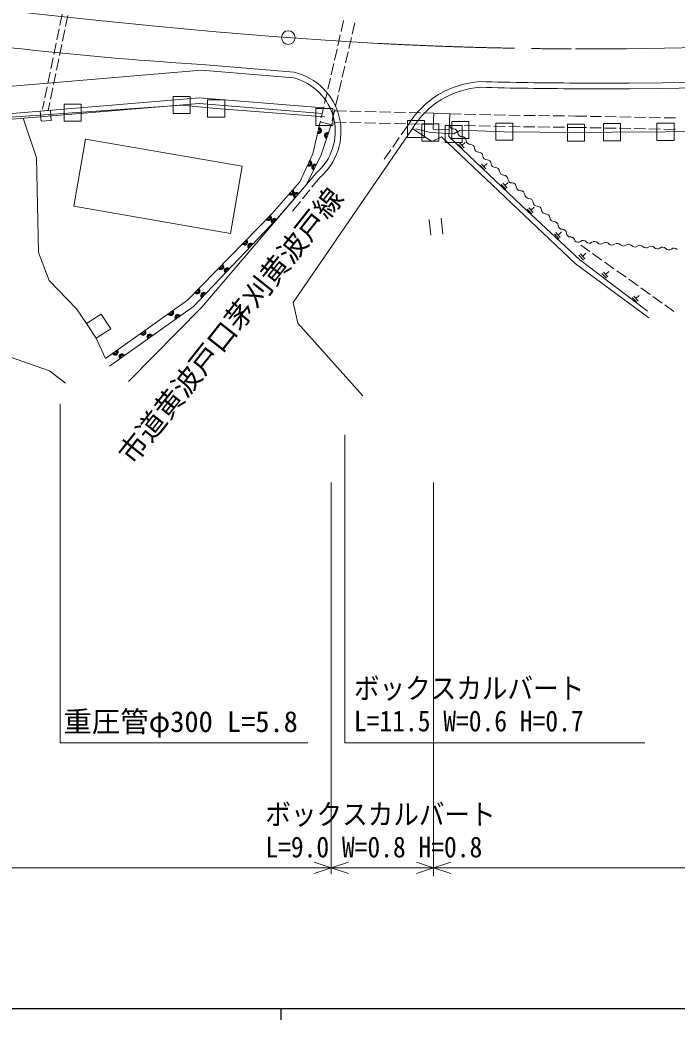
# Model space of a CAD drawing. Units: millimetres, scale not verified. Extents: x 40000 to 680000, y 20000 to 380000.
# Drawn here: x 145064 to 202842, y 204000 to 291898 of the extents above; entities that cross this region are included whole.
import ezdxf
from ezdxf.enums import TextEntityAlignment as Align

# ---------------------------------------------------------------- set-up
doc = ezdxf.new("R2010")
doc.units = ezdxf.units.MM
doc.header["$LTSCALE"] = 1000
doc.linetypes.add('CHAIN', pattern=[18.5, 12, -1.5, 3.5, -1.5])
for name, color, linetype, lineweight in [('M-BGD', 7, 'Continuous', 13), ('M-BMK', 2, 'CHAIN', 13), ('M-BMK-ROW', 30, 'Continuous', 13), ('M-STR-HTXT', 7, 'Continuous', 13), ('M-STR-STRC', 7, 'Continuous', 13), ('M-TTL-BAND', 7, 'Continuous', 25)]:
    doc.layers.add(name, color=color, linetype=linetype, lineweight=lineweight)
doc.styles.add('ＭＳ ゴシック', font='')
doc.styles.get('ＭＳ ゴシック').set_extended_font_data('MS Gothic')

msp = doc.modelspace()

# ---------------------------------------------------------------- linework, layer by layer
at = {"layer": 'M-BGD'}
for p, q in [((148776, 292396), (148574, 291416)), ((149266, 292295), (149064, 291315)), ((173524, 291863), (173301, 290889)), ((148514, 291123), (148312, 290143)), ((149003, 291022), (148801, 290042)), ((174499, 291639), (174275, 290665)), ((173233, 290596), (173009, 289622)), ((174208, 290373), (173984, 289398)), ((148251, 289849), (148049, 288870)), ((148741, 289748), (148538, 288769)), ((172942, 289329), (172718, 288355)), ((147988, 288576), (147786, 287597)), ((148478, 288475), (148276, 287496)), ((173917, 289106), (173693, 288131)), ((172651, 288062), (172427, 287088)), ((173626, 287839), (173402, 286864)), ((147725, 287303), (147523, 286324)), ((148215, 287202), (148013, 286223)), ((172360, 286796), (172136, 285821)), ((173335, 286572), (173111, 285597)), ((147463, 286030), (147261, 285051)), ((147952, 285929), (147750, 284949)), ((172069, 285529), (171845, 284554)), ((173043, 285305), (172820, 284330)), ((147200, 284757), (147054, 284051)), ((147690, 284656), (147544, 283950)), ((171778, 284262), (171554, 283287)), ((172752, 284038), (172528, 283063)), ((172780, 283914), (173780, 283891)), ((174080, 283884), (175080, 283861)), ((175380, 283854), (176379, 283830)), ((176679, 283823), (177679, 283800)), ((177979, 283793), (178979, 283770)), ((179279, 283763), (180278, 283740)), ((180578, 283733), (181461, 283712)), ((182861, 283662), (183860, 283635)), ((184160, 283626), (185160, 283600)), ((185460, 283591), (186459, 283564)), ((186759, 283556), (187759, 283529)), ((188059, 283523), (189059, 283511)), ((189359, 283508), (190359, 283496)), ((190659, 283493), (191658, 283481)), ((191958, 283478), (192958, 283467)), ((193258, 283463), (193901, 283456)), ((193901, 283456), (194901, 283435)), ((195201, 283429), (196201, 283409)), ((196501, 283403), (197501, 283382)), ((197800, 283376), (198800, 283356)), ((199100, 283349), (200100, 283329)), ((200400, 283323), (201400, 283302)), ((201700, 283296), (202178, 283286)), ((202178, 283286), (202699, 283298)), ((171487, 282995), (171468, 282913)), ((171475, 282940), (172442, 282689)), ((172461, 282771), (172442, 282689)), ((172757, 282915), (173757, 282891)), ((174057, 282884), (175056, 282861)), ((175356, 282854), (176356, 282831)), ((176656, 282824), (177656, 282800)), ((177956, 282793), (178955, 282770)), ((178584, 281802), (179159, 282635)), ((179255, 282763), (180255, 282740)), ((180555, 282733), (181438, 282712)), ((182834, 282662), (183833, 282635)), ((184133, 282627), (185133, 282600)), ((185433, 282592), (186432, 282565)), ((186732, 282557), (187732, 282530)), ((188047, 282523), (189047, 282511)), ((189347, 282508), (190347, 282496)), ((190647, 282493), (191647, 282482)), ((191947, 282478), (192947, 282467)), ((193247, 282463), (193890, 282456)), ((193881, 282456), (194881, 282436)), ((195181, 282429), (196180, 282409)), ((196480, 282403), (197480, 282382)), ((197780, 282376), (198780, 282356)), ((199080, 282350), (200080, 282329)), ((200379, 282323), (201379, 282303)), ((201679, 282296), (202178, 282286)), ((202178, 282286), (202721, 282298)), ((150810, 281433), (164607, 279057)), ((177845, 280733), (178413, 281556)), ((177099, 279654), (177674, 280486)), ((184002, 280537), (183616, 280953)), ((184127, 280652), (183741, 281069)), ((183934, 280861), (184226, 281131)), ((185917, 278692), (185531, 279109)), ((186042, 278808), (185656, 279225)), ((185849, 279016), (186141, 279287)), ((170734, 277191), (171422, 278046)), ((169919, 276178), (170546, 276957)), ((187777, 277017), (187391, 277434)), ((187902, 277133), (187516, 277549)), ((187709, 277341), (188001, 277611)), ((169042, 275089), (169730, 275944)), ((190061, 274857), (189675, 275274)), ((190186, 274972), (189800, 275389)), ((189993, 275181), (190285, 275451)), ((181054, 274368), (181195, 272975)), ((182099, 274474), (182240, 273081)), ((192448, 272673), (192062, 273090)), ((192573, 272789), (192187, 273206)), ((192380, 272997), (192672, 273268)), ((195179, 271538), (194389, 272099)), ((194609, 270799), (194223, 271216)), ((194734, 270914), (194348, 271331)), ((194541, 271123), (194833, 271393)), ((196239, 270785), (195424, 271364)), ((197299, 270033), (196484, 270611)), ((198359, 269280), (197544, 269859)), ((196628, 269196), (196242, 269613)), ((196754, 269312), (196368, 269729)), ((196561, 269520), (196852, 269790)), ((199419, 268527), (198604, 269106)), ((200479, 267775), (199664, 268354)), ((199295, 267093), (198909, 267510)), ((199420, 267209), (199034, 267626)), ((199227, 267417), (199519, 267687)), ((201539, 267022), (200724, 267601)), ((202574, 266288), (201784, 266849)), ((151764, 263926), (152595, 262149))]:
    msp.add_line(p, q, dxfattribs=at)
for points in [[(106369, 293578), (127625, 287566), (141957, 285888), (161024, 287492), (169104, 286805)], [(171645, 283689), (160828, 284565), (141909, 282974), (127058, 284712), (105802, 290724), (103135, 291037)], [(171751, 284183), (160828, 285067), (141918, 283476), (127155, 285204), (105900, 291216), (103194, 291530)], [(227802, 286971), (224890, 286814), (221977, 286659), (219063, 286510), (216150, 286369), (213236, 286239), (210321, 286123), (207406, 286023), (204490, 285943), (201573, 285884), (198656, 285851), (195739, 285844), (193909, 285856)], [(145346, 283263), (146505, 279795), (146703, 271471), (147618, 269009), (150021, 266516)], [(152595, 262149), (159796, 267265), (167207, 274871), (169683, 277681), (170822, 280142), (171475, 282940)], [(172442, 282689), (171557, 280045), (170247, 277429), (167722, 274469), (160334, 266705), (152927, 261473)], [(200375, 265716), (193885, 270487), (182136, 281622), (181271, 281230), (179586, 282375), (169086, 267078), (169494, 265263), (175213, 258874)], [(182810, 282262), (182785, 281650), (189192, 275554), (194294, 270811), (200252, 266304)], [(164607, 279057), (163589, 273144), (149792, 275520), (150810, 281433)], [(171097, 278426), (161047, 266646), (154609, 260137)], [(149079, 259962), (147662, 261054), (124353, 269205), (117075, 270794)], [(152208, 266053), (150926, 265232), (150021, 266516)], [(148608, 258171), (148608, 228370), (170375, 228370)], [(173645, 255441), (173645, 228370), (200025, 228370)]]:
    msp.add_lwpolyline(points, dxfattribs=at)
for points in [[(147738, 283966), (146842, 283890), (146917, 282994), (147814, 283069)], [(182861, 283662), (181461, 283712), (181411, 282313), (182810, 282262)], [(150926, 265232), (152208, 266053), (153045, 264748), (151764, 263926)]]:
    msp.add_lwpolyline(points, close=True, dxfattribs=at)
msp.add_circle((168660, 290349), 600, dxfattribs=at)
for centre, radius, start, end in [((167953, 282104), 4839, 310.52477, 76.2429), ((186027, 278456), 7539, 93.59958, 148.68403), ((195010, 639354), 353500, 268.46709, 269.82147), ((171342, 282167), 254, 246.4681, 87.24581), ((171342, 282167), 203, 243.82998, 89.88393), ((171342, 282167), 152, 239.36653, 94.34738), ((171342, 282167), 102, 230.06067, 103.65324), ((171342, 282167), 100, 229.57734, 104.13657), ((171342, 282167), 100, 229.57734, 104.13657), ((183186, 282682), 362, 183.736, 270.94163), ((183198, 281957), 362, 3.736, 90.94163), ((172081, 281755), 254, 61.09341, 261.87113), ((172081, 281755), 203, 58.45529, 264.50925), ((172081, 281755), 152, 53.99184, 268.9727), ((172081, 281755), 102, 44.68598, 278.27855), ((172081, 281755), 100, 44.20266, 278.76188), ((172081, 281755), 100, 44.20266, 278.76188), ((183922, 282004), 362, 183.736, 270.94163), ((183934, 281279), 362, 3.736, 90.94163), ((184658, 281326), 362, 183.736, 270.94163), ((184670, 280601), 362, 3.736, 90.94163), ((185394, 280647), 362, 183.736, 270.94163), ((170481, 279297), 254, 234.77099, 75.5487), ((185406, 279922), 362, 3.736, 90.94163), ((186131, 279969), 362, 183.736, 270.94163), ((186143, 279244), 362, 3.736, 90.94163), ((170481, 279297), 203, 232.13287, 78.18682), ((170481, 279297), 152, 227.66942, 82.65027), ((170481, 279297), 102, 218.36356, 91.95613), ((170481, 279297), 100, 217.88023, 92.43946), ((170481, 279297), 100, 217.88023, 92.43946), ((170973, 278982), 254, 53.015, 253.79272), ((170973, 278982), 203, 50.37688, 256.43084), ((170973, 278982), 152, 45.91343, 260.89428), ((170973, 278982), 102, 36.60757, 270.20014), ((170973, 278982), 100, 36.12424, 270.68347), ((170973, 278982), 100, 36.12424, 270.68347), ((186867, 279291), 362, 183.736, 270.94163), ((186879, 278566), 362, 3.736, 90.94163), ((187603, 278612), 362, 183.736, 270.94163), ((187615, 277887), 362, 3.736, 90.94163), ((188339, 277934), 362, 183.736, 270.94163), ((168925, 276752), 254, 218.23819, 59.0159), ((168925, 276752), 203, 215.60006, 61.65402), ((168925, 276752), 152, 211.13662, 66.11747), ((188351, 277209), 362, 3.736, 90.94163), ((189075, 277256), 362, 183.736, 270.94163), ((189087, 276531), 362, 3.736, 90.94163), ((168925, 276752), 102, 201.83076, 75.42333), ((168925, 276752), 100, 201.34743, 75.90666), ((168925, 276752), 100, 201.34743, 75.90666), ((169377, 276480), 254, 39.14163, 239.91934), ((169377, 276480), 203, 36.50351, 242.55746), ((169377, 276480), 152, 32.04006, 247.02091), ((169377, 276480), 102, 22.7342, 256.32677), ((169377, 276480), 100, 22.25087, 256.8101), ((169377, 276480), 100, 22.25087, 256.8101), ((189811, 276577), 362, 183.736, 270.94163), ((189823, 275852), 362, 3.736, 90.94163), ((190547, 275899), 362, 183.736, 270.94163), ((190559, 275174), 362, 3.736, 90.94163), ((191283, 275221), 362, 183.736, 270.94163), ((166924, 274514), 254, 215.35392, 56.13164), ((166924, 274514), 203, 212.7158, 58.76976), ((166924, 274514), 152, 208.25235, 63.23321), ((166924, 274514), 102, 198.94649, 72.53906), ((166924, 274514), 100, 198.46317, 73.02239), ((166924, 274514), 100, 198.46317, 73.02239), ((167416, 274214), 254, 36.03294, 236.81066), ((167416, 274214), 203, 33.39482, 239.44878), ((167416, 274214), 152, 28.93138, 243.91223), ((167416, 274214), 102, 19.62552, 253.21809), ((167416, 274214), 100, 19.14219, 253.70142), ((167416, 274214), 100, 19.14219, 253.70142), ((191295, 274496), 362, 3.736, 90.94163), ((192019, 274542), 362, 183.736, 270.94163), ((192031, 273817), 362, 3.736, 90.94163), ((192756, 273864), 362, 183.736, 270.94163), ((192767, 273139), 362, 3.736, 90.94163), ((164830, 272366), 254, 215.35392, 56.13164), ((164830, 272366), 203, 212.7158, 58.76976), ((164830, 272366), 152, 208.25235, 63.23321), ((193492, 273186), 362, 183.736, 270.94163), ((193504, 272461), 362, 3.736, 90.94163), ((194137, 272724), 362, 221.56675, 308.77239), ((194591, 272159), 362, 41.56675, 128.77239), ((164830, 272366), 102, 198.94649, 72.53906), ((164830, 272366), 100, 198.46317, 73.02239), ((164830, 272366), 100, 198.46317, 73.02239), ((165348, 272041), 254, 36.03294, 236.81066), ((165348, 272041), 203, 33.39482, 239.44878), ((165348, 272041), 152, 28.93138, 243.91223), ((165348, 272041), 102, 19.62552, 253.21809), ((165348, 272041), 100, 19.14219, 253.70142), ((165348, 272041), 100, 19.14219, 253.70142), ((195135, 272640), 362, 221.56675, 308.77239), ((195589, 272075), 362, 41.56675, 128.77239), ((196132, 272556), 362, 221.56675, 308.77239), ((196586, 271990), 362, 41.56675, 128.77239), ((197130, 272471), 362, 221.56675, 308.77239), ((197584, 271906), 362, 41.56675, 128.77239), ((198127, 272387), 362, 221.56675, 308.77239), ((198581, 271822), 362, 41.56675, 128.77239), ((199125, 272303), 362, 221.56675, 308.77239), ((199579, 271737), 362, 41.56675, 128.77239), ((200122, 272218), 362, 221.56675, 308.77239), ((200576, 271653), 362, 41.56675, 128.77239), ((201119, 272134), 362, 221.56675, 308.77239), ((201573, 271569), 362, 41.56675, 128.77239), ((202117, 272050), 362, 221.56675, 308.77239), ((202571, 271485), 362, 41.56675, 128.77239), ((162737, 270217), 254, 215.35392, 56.13164), ((162737, 270217), 203, 212.7158, 58.76976), ((162737, 270217), 152, 208.25235, 63.23321), ((162737, 270217), 102, 198.94649, 72.53906), ((162737, 270217), 100, 198.46317, 73.02239), ((162737, 270217), 100, 198.46317, 73.02239), ((163280, 269868), 254, 36.03294, 236.81066), ((163280, 269868), 203, 33.39482, 239.44878), ((163280, 269868), 152, 28.93138, 243.91223), ((163280, 269868), 102, 19.62552, 253.21809), ((163280, 269868), 100, 19.14219, 253.70142), ((163280, 269868), 100, 19.14219, 253.70142), ((160643, 268068), 254, 215.35392, 56.13164), ((160643, 268068), 203, 212.7158, 58.76976), ((160643, 268068), 152, 208.25235, 63.23321), ((160643, 268068), 102, 198.94649, 72.53906), ((160643, 268068), 100, 198.46317, 73.02239), ((160643, 268068), 100, 198.46317, 73.02239), ((161212, 267694), 254, 36.03294, 236.81066), ((161212, 267694), 203, 33.39482, 239.44878), ((161212, 267694), 152, 28.93138, 243.91223), ((161212, 267694), 102, 19.62552, 253.21809), ((161212, 267694), 100, 19.14219, 253.70142), ((161212, 267694), 100, 19.14219, 253.70142), ((158328, 266166), 254, 205.00176, 45.77948), ((158328, 266166), 203, 202.36364, 48.4176), ((158328, 266166), 152, 197.90019, 52.88105), ((158328, 266166), 102, 188.59433, 62.18691), ((158328, 266166), 100, 188.11101, 62.67023), ((158328, 266166), 100, 188.11101, 62.67023), ((158937, 265774), 254, 24.84798, 225.62569), ((158937, 265774), 203, 22.20985, 228.26381), ((158937, 265774), 152, 17.74641, 232.72726), ((158937, 265774), 102, 8.44055, 242.03312), ((158937, 265774), 100, 7.95722, 242.51645), ((158937, 265774), 100, 7.95722, 242.51645), ((155882, 264428), 254, 205.00176, 45.77948), ((155882, 264428), 203, 202.36364, 48.4176), ((155882, 264428), 152, 197.90019, 52.88105), ((155882, 264428), 102, 188.59433, 62.18691), ((155882, 264428), 100, 188.11101, 62.67023), ((155882, 264428), 100, 188.11101, 62.67023), ((156486, 264043), 254, 24.84798, 225.62569), ((156486, 264043), 203, 22.20985, 228.26381), ((156486, 264043), 152, 17.74641, 232.72726), ((156486, 264043), 102, 8.44055, 242.03312), ((156486, 264043), 100, 7.95722, 242.51645), ((156486, 264043), 100, 7.95722, 242.51645), ((153437, 262691), 254, 205.00176, 45.77948), ((153437, 262691), 203, 202.36364, 48.4176), ((153437, 262691), 152, 197.90019, 52.88105), ((153437, 262691), 102, 188.59433, 62.18691), ((153437, 262691), 100, 188.11101, 62.67023), ((153437, 262691), 100, 188.11101, 62.67023), ((154036, 262313), 254, 24.84798, 225.62569), ((154036, 262313), 203, 22.20985, 228.26381), ((154036, 262313), 152, 17.74641, 232.72726), ((154036, 262313), 102, 8.44055, 242.03312), ((154036, 262313), 100, 7.95722, 242.51645), ((154036, 262313), 100, 7.95722, 242.51645)]:
    msp.add_arc(centre, radius, start, end, dxfattribs=at)
at = {"layer": 'M-BMK'}
for points in [[(132126, 294087), (137092, 293507), (142059, 292935), (147028, 292379), (152000, 291846), (156974, 291346), (161953, 290885), (166936, 290472), (171923, 290115), (176558, 289841)], [(238521, 291114), (235180, 290911), (231840, 290711), (228499, 290516), (225157, 290328), (221816, 290149), (218473, 289983), (215130, 289831), (211786, 289695), (208441, 289579), (205096, 289484), (201750, 289414), (198404, 289369), (195057, 289354), (193920, 289356)]]:
    msp.add_lwpolyline(points, dxfattribs=at)
msp.add_arc((195010, 639354), 350000, 266.97797, 269.82147, dxfattribs=at)
at = {"layer": 'M-BMK-ROW'}
for p, q in [((160042, 285168), (158542, 285168)), ((158542, 285168), (158542, 283668)), ((160042, 283668), (160042, 285168)), ((163065, 284871), (161565, 284871)), ((161565, 284871), (161565, 283371)), ((163065, 283371), (163065, 284871)), ((150439, 284498), (148939, 284498)), ((148939, 284498), (148939, 282998)), ((150439, 282998), (150439, 284498)), ((172589, 284131), (171089, 284131)), ((171089, 284131), (171089, 282631)), ((172589, 282631), (172589, 284131)), ((158542, 283668), (160042, 283668)), ((161565, 283371), (163065, 283371)), ((180631, 283073), (179131, 283073)), ((179131, 283073), (179131, 281573)), ((180631, 281573), (180631, 283073)), ((148939, 282998), (150439, 282998)), ((171089, 282631), (172589, 282631)), ((181908, 282757), (180408, 282757)), ((180408, 282757), (180408, 281257)), ((181908, 281257), (181908, 282757)), ((183961, 282633), (182461, 282633)), ((182461, 282633), (182461, 281133)), ((184535, 282967), (183035, 282967)), ((183035, 282967), (183035, 281467)), ((183961, 281133), (183961, 282633)), ((184535, 281467), (184535, 282967)), ((188398, 282828), (186898, 282828)), ((186898, 282828), (186898, 281328)), ((188398, 281328), (188398, 282828)), ((194703, 282750), (193203, 282750)), ((193203, 282750), (193203, 281250)), ((194703, 281250), (194703, 282750)), ((197879, 282786), (196379, 282786)), ((196379, 282786), (196379, 281286)), ((197879, 281286), (197879, 282786)), ((202579, 282820), (201079, 282820)), ((201079, 282820), (201079, 281320)), ((202579, 281320), (202579, 282820)), ((179131, 281573), (180631, 281573)), ((183035, 281467), (184535, 281467)), ((186898, 281328), (188398, 281328)), ((196379, 281286), (197879, 281286)), ((201079, 281320), (202579, 281320)), ((180408, 281257), (181908, 281257)), ((182461, 281133), (183961, 281133)), ((193203, 281250), (194703, 281250))]:
    msp.add_line(p, q, dxfattribs=at)
for points in [[(69017, 292297), (71997, 292116), (81685, 290923), (97426, 289000), (96806, 289769), (96242, 290457), (101411, 290053), (102451, 290324), (103966, 290587), (105696, 290411), (117179, 287441), (126784, 284851), (135734, 283896), (137117, 283691), (141745, 283168), (149689, 283748), (159292, 284418), (162315, 284121), (171839, 283381)], [(179881, 282323), (181158, 282007), (183211, 281883), (183785, 282217), (187648, 282078), (193953, 282000), (197129, 282036), (201829, 282070), (211909, 282350), (221994, 282723), (223706, 282937), (225024, 282895), (225743, 282945), (227040, 283053), (232047, 283305)]]:
    msp.add_lwpolyline(points, dxfattribs=at)
at = {"layer": 'M-STR-HTXT'}
for p, q in [((172442, 216810), (172442, 251249)), ((181438, 216646), (181438, 251249)), ((69112, 217385), (172442, 217385)), ((172442, 217385), (170942, 217885)), ((172442, 217385), (170942, 216885)), ((172442, 217385), (173942, 217885)), ((172442, 217385), (181438, 217385)), ((172442, 217385), (173942, 216885)), ((181438, 217385), (179938, 217885)), ((181438, 217385), (179938, 216885)), ((181438, 217385), (182938, 217885)), ((181438, 217385), (232904, 217385)), ((181438, 217385), (182938, 216885))]:
    msp.add_line(p, q, dxfattribs=at)
at = {"layer": 'M-STR-STRC'}
msp.add_line((161067, 287990), (169184, 287300), dxfattribs=at)
msp.add_lwpolyline([(227776, 287470), (224865, 287313), (221953, 287158), (219041, 287009), (216128, 286868), (213216, 286738), (210302, 286622), (207388, 286523), (204473, 286442), (201558, 286384), (198642, 286350), (195726, 286344), (193910, 286356)], dxfattribs=at)
for centre, radius, start, end in [((181411, 618305), 330941, 261.37428, 266.47557), ((167953, 282104), 5339, 310.52477, 76.67054), ((186027, 278456), 8039, 93.59958, 148.68403), ((195010, 639354), 353000, 268.45983, 269.82147)]:
    msp.add_arc(centre, radius, start, end, dxfattribs=at)
at = {"layer": 'M-TTL-BAND'}
for p, q in [((40000, 205000), (579000, 205000)), ((168000, 205000), (168000, 204000))]:
    msp.add_line(p, q, dxfattribs=at)

# ---------------------------------------------------------------- texts
at = {"layer": 'M-BGD', "style": 'ＭＳ ゴシック'}
msp.add_text('市道黄波戸口茅刈黄波戸線', height=1833, rotation=51.591, dxfattribs=at).set_placement((164749, 264127), align=Align.BOTTOM_CENTER)
at = {"layer": 'M-STR-HTXT', "style": 'ＭＳ ゴシック', "width": 0.9}
for s, p in [('ボックスカルバート', (174431, 231690)), ('L=11.5 W=0.6 H=0.7', (174431, 228821)), ('ボックスカルバート', (166641, 220611)), ('L=9.0 W=0.8 H=0.8', (166641, 217741))]:
    msp.add_text(s, height=1833, dxfattribs=at).set_placement(p, align=Align.BOTTOM_LEFT)
at = {"layer": 'M-STR-HTXT', "style": 'ＭＳ ゴシック'}
msp.add_text('重圧管φ300 L=5.8', height=1833, dxfattribs=at).set_placement((148880, 228762), align=Align.BOTTOM_LEFT)

doc.saveas('drawing.dxf')
